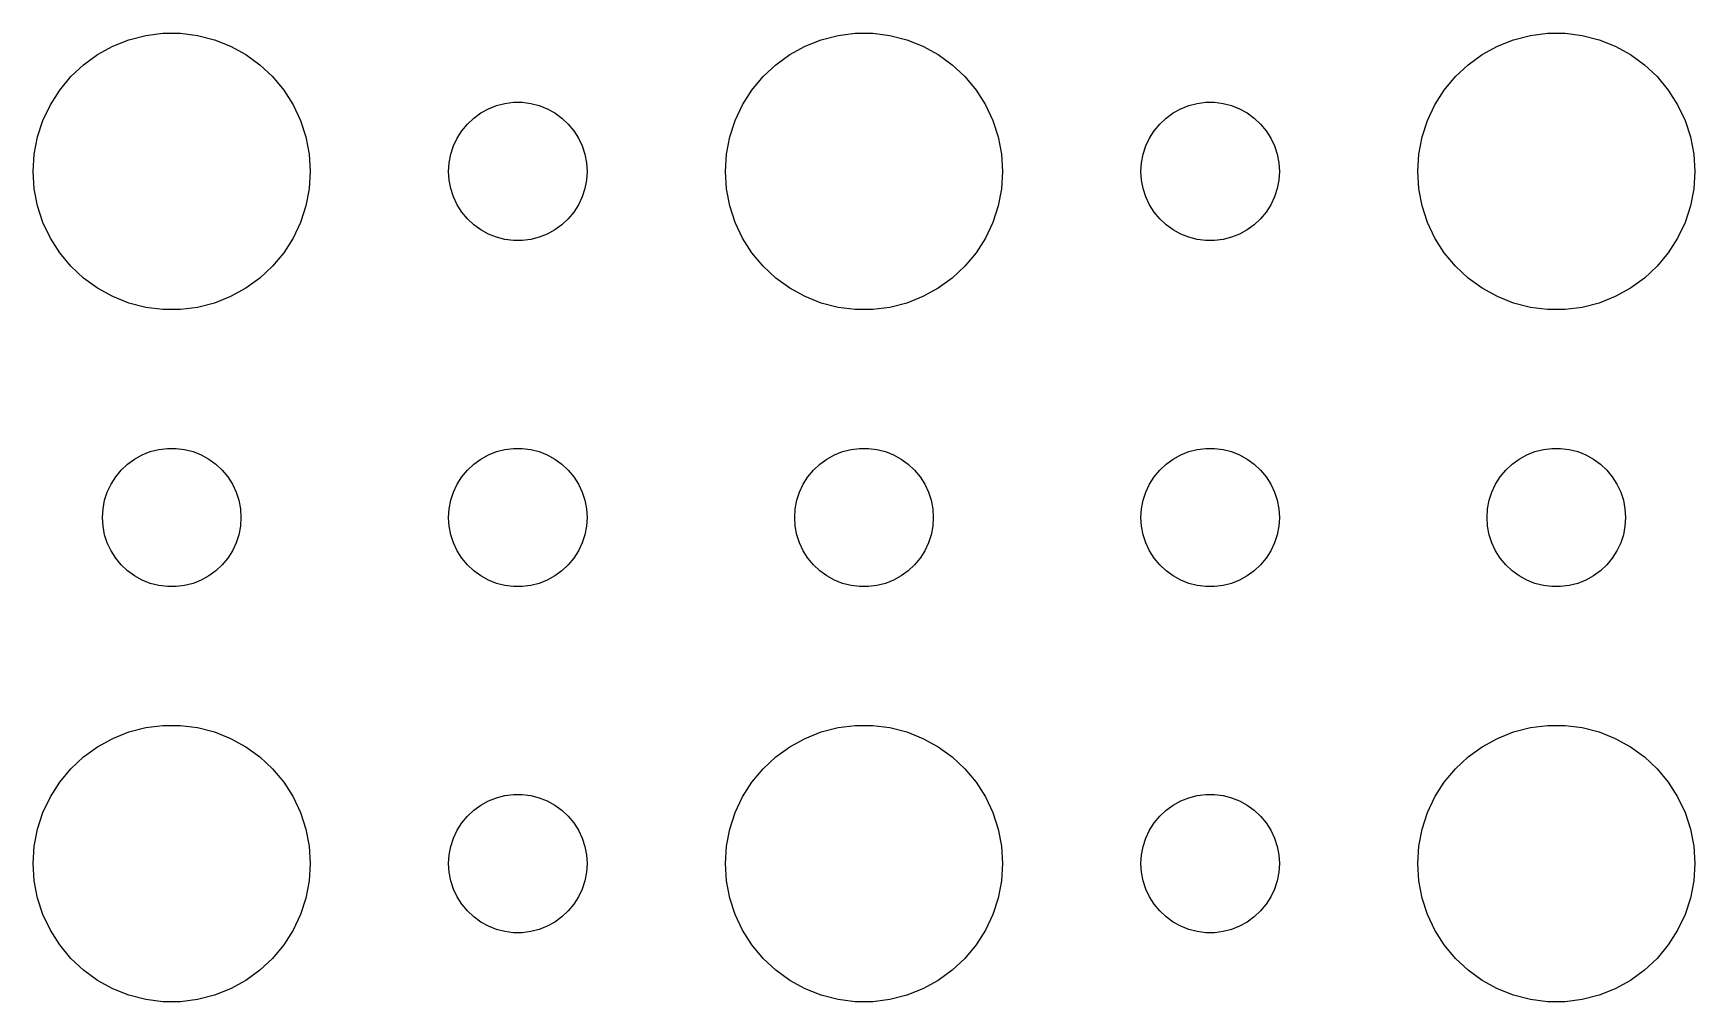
# Model space of a CAD drawing. Header units: metres. Extents: x -112 to 112, y -112 to 112.
# Drawn here: x 12 to 48, y -62.99 to -42.01 of the extents above; entities that cross this region are included whole.
import ezdxf

# ---------------------------------------------------------------- set-up
doc = ezdxf.new("R2010")
doc.units = ezdxf.units.M

msp = doc.modelspace()

# ---------------------------------------------------------------- linework, layer by layer
for p, q in [((14.0729, -42.1468), (14.4379, -42.0531)), ((14.4379, -42.0531), (14.8116, -42.0059)), ((14.8116, -42.0059), (15.1884, -42.0059)), ((15.1884, -42.0059), (15.5621, -42.0531)), ((15.5621, -42.0531), (15.927, -42.1468)), ((29.0729, -42.1468), (29.4379, -42.0531)), ((29.4379, -42.0531), (29.8116, -42.0059)), ((29.8116, -42.0059), (30.1884, -42.0059)), ((30.1884, -42.0059), (30.5621, -42.0531)), ((30.5621, -42.0531), (30.927, -42.1468)), ((44.0729, -42.1468), (44.4379, -42.0531)), ((44.4379, -42.0531), (44.8116, -42.0059)), ((44.8116, -42.0059), (45.1884, -42.0059)), ((45.1884, -42.0059), (45.5621, -42.0531)), ((45.5621, -42.0531), (45.927, -42.1468)), ((13.0877, -42.6885), (13.3925, -42.467)), ((13.3925, -42.467), (13.7227, -42.2855)), ((13.7227, -42.2855), (14.0729, -42.1468)), ((15.927, -42.1468), (16.2773, -42.2855)), ((16.2773, -42.2855), (16.6075, -42.467)), ((16.6075, -42.467), (16.9123, -42.6885)), ((28.0877, -42.6885), (28.3925, -42.467)), ((28.3925, -42.467), (28.7227, -42.2855)), ((28.7227, -42.2855), (29.0729, -42.1468)), ((30.927, -42.1468), (31.2773, -42.2855)), ((31.2773, -42.2855), (31.6075, -42.467)), ((31.6075, -42.467), (31.9123, -42.6885)), ((43.0877, -42.6885), (43.3925, -42.467)), ((43.3925, -42.467), (43.7227, -42.2855)), ((43.7227, -42.2855), (44.0729, -42.1468)), ((45.927, -42.1468), (46.2773, -42.2855)), ((46.2773, -42.2855), (46.6075, -42.467)), ((46.6075, -42.467), (46.9123, -42.6885)), ((12.8131, -42.9464), (13.0877, -42.6885)), ((16.9123, -42.6885), (17.1869, -42.9464)), ((27.8131, -42.9464), (28.0877, -42.6885)), ((31.9123, -42.6885), (32.1869, -42.9464)), ((42.8131, -42.9464), (43.0877, -42.6885)), ((46.9123, -42.6885), (47.1869, -42.9464)), ((12.5729, -43.2366), (12.8131, -42.9464)), ((17.1869, -42.9464), (17.427, -43.2366)), ((27.5729, -43.2366), (27.8131, -42.9464)), ((32.1869, -42.9464), (32.427, -43.2366)), ((42.5729, -43.2366), (42.8131, -42.9464)), ((47.1869, -42.9464), (47.427, -43.2366)), ((12.2107, -43.8956), (12.3711, -43.5547)), ((12.3711, -43.5547), (12.5729, -43.2366)), ((17.427, -43.2366), (17.6289, -43.5547)), ((17.6289, -43.5547), (17.7893, -43.8956)), ((22.0365, -43.5734), (22.2189, -43.5266)), ((22.2189, -43.5266), (22.4058, -43.503)), ((22.4058, -43.503), (22.5942, -43.503)), ((22.5942, -43.503), (22.7811, -43.5266)), ((22.7811, -43.5266), (22.9635, -43.5734)), ((27.2107, -43.8956), (27.3711, -43.5547)), ((27.3711, -43.5547), (27.5729, -43.2366)), ((32.427, -43.2366), (32.6289, -43.5547)), ((32.6289, -43.5547), (32.7893, -43.8956)), ((37.0365, -43.5734), (37.2189, -43.5266)), ((37.2189, -43.5266), (37.4058, -43.503)), ((37.4058, -43.503), (37.5942, -43.503)), ((37.5942, -43.503), (37.7811, -43.5266)), ((37.7811, -43.5266), (37.9635, -43.5734)), ((42.2107, -43.8956), (42.3711, -43.5547)), ((42.3711, -43.5547), (42.5729, -43.2366)), ((47.427, -43.2366), (47.6289, -43.5547)), ((47.6289, -43.5547), (47.7893, -43.8956)), ((12.0942, -44.2539), (12.2107, -43.8956)), ((17.7893, -43.8956), (17.9057, -44.2539)), ((21.4065, -43.9732), (21.5439, -43.8442)), ((21.5439, -43.8442), (21.6963, -43.7335)), ((21.6963, -43.7335), (21.8613, -43.6428)), ((21.8613, -43.6428), (22.0365, -43.5734)), ((22.9635, -43.5734), (23.1387, -43.6428)), ((23.1387, -43.6428), (23.3037, -43.7335)), ((23.3037, -43.7335), (23.4561, -43.8442)), ((23.4561, -43.8442), (23.5934, -43.9732)), ((27.0942, -44.2539), (27.2107, -43.8956)), ((32.7893, -43.8956), (32.9057, -44.2539)), ((36.4065, -43.9732), (36.5439, -43.8442)), ((36.5439, -43.8442), (36.6963, -43.7335)), ((36.6963, -43.7335), (36.8613, -43.6428)), ((36.8613, -43.6428), (37.0365, -43.5734)), ((37.9635, -43.5734), (38.1387, -43.6428)), ((38.1387, -43.6428), (38.3037, -43.7335)), ((38.3037, -43.7335), (38.4561, -43.8442)), ((38.4561, -43.8442), (38.5934, -43.9732)), ((42.0942, -44.2539), (42.2107, -43.8956)), ((47.7893, -43.8956), (47.9057, -44.2539)), ((12.0237, -44.624), (12.0942, -44.2539)), ((17.9057, -44.2539), (17.9763, -44.624)), ((21.1053, -44.4478), (21.1855, -44.2774)), ((21.1855, -44.2774), (21.2865, -44.1183)), ((21.2865, -44.1183), (21.4065, -43.9732)), ((23.5934, -43.9732), (23.7135, -44.1183)), ((23.7135, -44.1183), (23.8145, -44.2774)), ((23.8145, -44.2774), (23.8947, -44.4478)), ((27.0237, -44.624), (27.0942, -44.2539)), ((32.9057, -44.2539), (32.9763, -44.624)), ((36.1053, -44.4478), (36.1855, -44.2774)), ((36.1855, -44.2774), (36.2865, -44.1183)), ((36.2865, -44.1183), (36.4065, -43.9732)), ((38.5934, -43.9732), (38.7135, -44.1183)), ((38.7135, -44.1183), (38.8145, -44.2774)), ((38.8145, -44.2774), (38.8947, -44.4478)), ((42.0237, -44.624), (42.0942, -44.2539)), ((47.9057, -44.2539), (47.9763, -44.624)), ((12, -45), (12.0237, -44.624)), ((17.9763, -44.624), (18, -45)), ((21.0118, -44.812), (21.0471, -44.627)), ((21.0471, -44.627), (21.1053, -44.4478)), ((23.8947, -44.4478), (23.9529, -44.627)), ((23.9529, -44.627), (23.9882, -44.812)), ((27, -45), (27.0237, -44.624)), ((32.9763, -44.624), (33, -45)), ((36.0118, -44.812), (36.0471, -44.627)), ((36.0471, -44.627), (36.1053, -44.4478)), ((38.8947, -44.4478), (38.9529, -44.627)), ((38.9529, -44.627), (38.9882, -44.812)), ((42, -45), (42.0237, -44.624)), ((47.9763, -44.624), (48, -45)), ((12.0237, -45.376), (12, -45)), ((18, -45), (17.9763, -45.376)), ((21, -45), (21.0118, -44.812)), ((21.0118, -45.188), (21, -45)), ((23.9882, -44.812), (24, -45)), ((24, -45), (23.9882, -45.188)), ((27.0237, -45.376), (27, -45)), ((33, -45), (32.9763, -45.376)), ((36, -45), (36.0118, -44.812)), ((36.0118, -45.188), (36, -45)), ((38.9882, -44.812), (39, -45)), ((39, -45), (38.9882, -45.188)), ((42.0237, -45.376), (42, -45)), ((48, -45), (47.9763, -45.376)), ((21.0471, -45.373), (21.0118, -45.188)), ((23.9882, -45.188), (23.9529, -45.373)), ((36.0471, -45.373), (36.0118, -45.188)), ((38.9882, -45.188), (38.9529, -45.373)), ((12.0942, -45.7461), (12.0237, -45.376)), ((17.9763, -45.376), (17.9057, -45.7461)), ((21.1053, -45.5522), (21.0471, -45.373)), ((21.1855, -45.7226), (21.1053, -45.5522)), ((23.8947, -45.5522), (23.8145, -45.7226)), ((23.9529, -45.373), (23.8947, -45.5522)), ((27.0942, -45.7461), (27.0237, -45.376)), ((32.9763, -45.376), (32.9057, -45.7461)), ((36.1053, -45.5522), (36.0471, -45.373)), ((36.1855, -45.7226), (36.1053, -45.5522)), ((38.8947, -45.5522), (38.8145, -45.7226)), ((38.9529, -45.373), (38.8947, -45.5522)), ((42.0942, -45.7461), (42.0237, -45.376)), ((47.9763, -45.376), (47.9057, -45.7461)), ((12.2107, -46.1044), (12.0942, -45.7461)), ((17.9057, -45.7461), (17.7893, -46.1044)), ((21.2865, -45.8817), (21.1855, -45.7226)), ((21.4065, -46.0268), (21.2865, -45.8817)), ((21.5439, -46.1558), (21.4065, -46.0268)), ((23.5934, -46.0268), (23.4561, -46.1558)), ((23.7135, -45.8817), (23.5934, -46.0268)), ((23.8145, -45.7226), (23.7135, -45.8817)), ((27.2107, -46.1044), (27.0942, -45.7461)), ((32.9057, -45.7461), (32.7893, -46.1044)), ((36.2865, -45.8817), (36.1855, -45.7226)), ((36.4065, -46.0268), (36.2865, -45.8817)), ((36.5439, -46.1558), (36.4065, -46.0268)), ((38.5934, -46.0268), (38.4561, -46.1558)), ((38.7135, -45.8817), (38.5934, -46.0268)), ((38.8145, -45.7226), (38.7135, -45.8817)), ((42.2107, -46.1044), (42.0942, -45.7461)), ((47.9057, -45.7461), (47.7893, -46.1044)), ((12.3711, -46.4453), (12.2107, -46.1044)), ((17.7893, -46.1044), (17.6289, -46.4453)), ((21.6963, -46.2665), (21.5439, -46.1558)), ((21.8613, -46.3572), (21.6963, -46.2665)), ((22.0365, -46.4266), (21.8613, -46.3572)), ((22.2189, -46.4734), (22.0365, -46.4266)), ((22.9635, -46.4266), (22.7811, -46.4734)), ((23.1387, -46.3572), (22.9635, -46.4266)), ((23.3037, -46.2665), (23.1387, -46.3572)), ((23.4561, -46.1558), (23.3037, -46.2665)), ((27.3711, -46.4453), (27.2107, -46.1044)), ((32.7893, -46.1044), (32.6289, -46.4453)), ((36.6963, -46.2665), (36.5439, -46.1558)), ((36.8613, -46.3572), (36.6963, -46.2665)), ((37.0365, -46.4266), (36.8613, -46.3572)), ((37.2189, -46.4734), (37.0365, -46.4266)), ((37.9635, -46.4266), (37.7811, -46.4734)), ((38.1387, -46.3572), (37.9635, -46.4266)), ((38.3037, -46.2665), (38.1387, -46.3572)), ((38.4561, -46.1558), (38.3037, -46.2665)), ((42.3711, -46.4453), (42.2107, -46.1044)), ((47.7893, -46.1044), (47.6289, -46.4453)), ((12.5729, -46.7634), (12.3711, -46.4453)), ((12.8131, -47.0536), (12.5729, -46.7634)), ((17.427, -46.7634), (17.1869, -47.0536)), ((17.6289, -46.4453), (17.427, -46.7634)), ((22.4058, -46.497), (22.2189, -46.4734)), ((22.5942, -46.497), (22.4058, -46.497)), ((22.7811, -46.4734), (22.5942, -46.497)), ((27.5729, -46.7634), (27.3711, -46.4453)), ((27.8131, -47.0536), (27.5729, -46.7634)), ((32.427, -46.7634), (32.1869, -47.0536)), ((32.6289, -46.4453), (32.427, -46.7634)), ((37.4058, -46.497), (37.2189, -46.4734)), ((37.5942, -46.497), (37.4058, -46.497)), ((37.7811, -46.4734), (37.5942, -46.497)), ((42.5729, -46.7634), (42.3711, -46.4453)), ((42.8131, -47.0536), (42.5729, -46.7634)), ((47.427, -46.7634), (47.1869, -47.0536)), ((47.6289, -46.4453), (47.427, -46.7634)), ((13.0877, -47.3115), (12.8131, -47.0536)), ((17.1869, -47.0536), (16.9123, -47.3115)), ((28.0877, -47.3115), (27.8131, -47.0536)), ((32.1869, -47.0536), (31.9123, -47.3115)), ((43.0877, -47.3115), (42.8131, -47.0536)), ((47.1869, -47.0536), (46.9123, -47.3115)), ((13.3925, -47.533), (13.0877, -47.3115)), ((16.9123, -47.3115), (16.6075, -47.533)), ((28.3925, -47.533), (28.0877, -47.3115)), ((31.9123, -47.3115), (31.6075, -47.533)), ((43.3925, -47.533), (43.0877, -47.3115)), ((46.9123, -47.3115), (46.6075, -47.533)), ((13.7227, -47.7145), (13.3925, -47.533)), ((14.0729, -47.8532), (13.7227, -47.7145)), ((14.4379, -47.9469), (14.0729, -47.8532)), ((15.927, -47.8532), (15.5621, -47.9469)), ((16.2773, -47.7145), (15.927, -47.8532)), ((16.6075, -47.533), (16.2773, -47.7145)), ((28.7227, -47.7145), (28.3925, -47.533)), ((29.0729, -47.8532), (28.7227, -47.7145)), ((29.4379, -47.9469), (29.0729, -47.8532)), ((30.927, -47.8532), (30.5621, -47.9469)), ((31.2773, -47.7145), (30.927, -47.8532)), ((31.6075, -47.533), (31.2773, -47.7145)), ((43.7227, -47.7145), (43.3925, -47.533)), ((44.0729, -47.8532), (43.7227, -47.7145)), ((44.4379, -47.9469), (44.0729, -47.8532)), ((45.927, -47.8532), (45.5621, -47.9469)), ((46.2773, -47.7145), (45.927, -47.8532)), ((46.6075, -47.533), (46.2773, -47.7145)), ((14.8116, -47.9941), (14.4379, -47.9469)), ((15.1884, -47.9941), (14.8116, -47.9941)), ((15.5621, -47.9469), (15.1884, -47.9941)), ((29.8116, -47.9941), (29.4379, -47.9469)), ((30.1884, -47.9941), (29.8116, -47.9941)), ((30.5621, -47.9469), (30.1884, -47.9941)), ((44.8116, -47.9941), (44.4379, -47.9469)), ((45.1884, -47.9941), (44.8116, -47.9941)), ((45.5621, -47.9469), (45.1884, -47.9941)), ((14.3613, -51.1428), (14.5365, -51.0734)), ((14.5365, -51.0734), (14.7189, -51.0266)), ((14.7189, -51.0266), (14.9058, -51.003)), ((14.9058, -51.003), (15.0942, -51.003)), ((15.0942, -51.003), (15.2811, -51.0266)), ((15.2811, -51.0266), (15.4635, -51.0734)), ((15.4635, -51.0734), (15.6387, -51.1428)), ((21.8613, -51.1428), (22.0365, -51.0734)), ((22.0365, -51.0734), (22.2189, -51.0266)), ((22.2189, -51.0266), (22.4058, -51.003)), ((22.4058, -51.003), (22.5942, -51.003)), ((22.5942, -51.003), (22.7811, -51.0266)), ((22.7811, -51.0266), (22.9635, -51.0734)), ((22.9635, -51.0734), (23.1387, -51.1428)), ((29.3613, -51.1428), (29.5365, -51.0734)), ((29.5365, -51.0734), (29.7189, -51.0266)), ((29.7189, -51.0266), (29.9058, -51.003)), ((29.9058, -51.003), (30.0942, -51.003)), ((30.0942, -51.003), (30.2811, -51.0266)), ((30.2811, -51.0266), (30.4635, -51.0734)), ((30.4635, -51.0734), (30.6387, -51.1428)), ((36.8613, -51.1428), (37.0365, -51.0734)), ((37.0365, -51.0734), (37.2189, -51.0266)), ((37.2189, -51.0266), (37.4058, -51.003)), ((37.4058, -51.003), (37.5942, -51.003)), ((37.5942, -51.003), (37.7811, -51.0266)), ((37.7811, -51.0266), (37.9635, -51.0734)), ((37.9635, -51.0734), (38.1387, -51.1428)), ((44.3613, -51.1428), (44.5365, -51.0734)), ((44.5365, -51.0734), (44.7189, -51.0266)), ((44.7189, -51.0266), (44.9058, -51.003)), ((44.9058, -51.003), (45.0942, -51.003)), ((45.0942, -51.003), (45.2811, -51.0266)), ((45.2811, -51.0266), (45.4635, -51.0734)), ((45.4635, -51.0734), (45.6387, -51.1428)), ((13.7865, -51.6183), (13.9065, -51.4732)), ((13.9065, -51.4732), (14.0439, -51.3442)), ((14.0439, -51.3442), (14.1963, -51.2335)), ((14.1963, -51.2335), (14.3613, -51.1428)), ((15.6387, -51.1428), (15.8037, -51.2335)), ((15.8037, -51.2335), (15.9561, -51.3442)), ((15.9561, -51.3442), (16.0934, -51.4732)), ((16.0934, -51.4732), (16.2135, -51.6183)), ((21.2865, -51.6183), (21.4065, -51.4732)), ((21.4065, -51.4732), (21.5439, -51.3442)), ((21.5439, -51.3442), (21.6963, -51.2335)), ((21.6963, -51.2335), (21.8613, -51.1428)), ((23.1387, -51.1428), (23.3037, -51.2335)), ((23.3037, -51.2335), (23.4561, -51.3442)), ((23.4561, -51.3442), (23.5934, -51.4732)), ((23.5934, -51.4732), (23.7135, -51.6183)), ((28.7865, -51.6183), (28.9065, -51.4732)), ((28.9065, -51.4732), (29.0439, -51.3442)), ((29.0439, -51.3442), (29.1963, -51.2335)), ((29.1963, -51.2335), (29.3613, -51.1428)), ((30.6387, -51.1428), (30.8037, -51.2335)), ((30.8037, -51.2335), (30.9561, -51.3442)), ((30.9561, -51.3442), (31.0934, -51.4732)), ((31.0934, -51.4732), (31.2135, -51.6183)), ((36.2865, -51.6183), (36.4065, -51.4732)), ((36.4065, -51.4732), (36.5439, -51.3442)), ((36.5439, -51.3442), (36.6963, -51.2335)), ((36.6963, -51.2335), (36.8613, -51.1428)), ((38.1387, -51.1428), (38.3037, -51.2335)), ((38.3037, -51.2335), (38.4561, -51.3442)), ((38.4561, -51.3442), (38.5934, -51.4732)), ((38.5934, -51.4732), (38.7135, -51.6183)), ((43.7865, -51.6183), (43.9065, -51.4732)), ((43.9065, -51.4732), (44.0439, -51.3442)), ((44.0439, -51.3442), (44.1963, -51.2335)), ((44.1963, -51.2335), (44.3613, -51.1428)), ((45.6387, -51.1428), (45.8037, -51.2335)), ((45.8037, -51.2335), (45.9561, -51.3442)), ((45.9561, -51.3442), (46.0934, -51.4732)), ((46.0934, -51.4732), (46.2135, -51.6183)), ((13.6053, -51.9478), (13.6855, -51.7774)), ((13.6855, -51.7774), (13.7865, -51.6183)), ((16.2135, -51.6183), (16.3145, -51.7774)), ((16.3145, -51.7774), (16.3947, -51.9478)), ((21.1053, -51.9478), (21.1855, -51.7774)), ((21.1855, -51.7774), (21.2865, -51.6183)), ((23.7135, -51.6183), (23.8145, -51.7774)), ((23.8145, -51.7774), (23.8947, -51.9478)), ((28.6053, -51.9478), (28.6855, -51.7774)), ((28.6855, -51.7774), (28.7865, -51.6183)), ((31.2135, -51.6183), (31.3145, -51.7774)), ((31.3145, -51.7774), (31.3947, -51.9478)), ((36.1053, -51.9478), (36.1855, -51.7774)), ((36.1855, -51.7774), (36.2865, -51.6183)), ((38.7135, -51.6183), (38.8145, -51.7774)), ((38.8145, -51.7774), (38.8947, -51.9478)), ((43.6053, -51.9478), (43.6855, -51.7774)), ((43.6855, -51.7774), (43.7865, -51.6183)), ((46.2135, -51.6183), (46.3145, -51.7774)), ((46.3145, -51.7774), (46.3947, -51.9478)), ((13.5118, -52.312), (13.5471, -52.127)), ((13.5471, -52.127), (13.6053, -51.9478)), ((16.3947, -51.9478), (16.4529, -52.127)), ((16.4529, -52.127), (16.4882, -52.312)), ((21.0118, -52.312), (21.0471, -52.127)), ((21.0471, -52.127), (21.1053, -51.9478)), ((23.8947, -51.9478), (23.9529, -52.127)), ((23.9529, -52.127), (23.9882, -52.312)), ((28.5118, -52.312), (28.5471, -52.127)), ((28.5471, -52.127), (28.6053, -51.9478)), ((31.3947, -51.9478), (31.4529, -52.127)), ((31.4529, -52.127), (31.4882, -52.312)), ((36.0118, -52.312), (36.0471, -52.127)), ((36.0471, -52.127), (36.1053, -51.9478)), ((38.8947, -51.9478), (38.9529, -52.127)), ((38.9529, -52.127), (38.9882, -52.312)), ((43.5118, -52.312), (43.5471, -52.127)), ((43.5471, -52.127), (43.6053, -51.9478)), ((46.3947, -51.9478), (46.4529, -52.127)), ((46.4529, -52.127), (46.4882, -52.312)), ((13.5, -52.5), (13.5118, -52.312)), ((13.5118, -52.688), (13.5, -52.5)), ((16.4882, -52.312), (16.5, -52.5)), ((16.5, -52.5), (16.4882, -52.688)), ((21, -52.5), (21.0118, -52.312)), ((21.0118, -52.688), (21, -52.5)), ((23.9882, -52.312), (24, -52.5)), ((24, -52.5), (23.9882, -52.688)), ((28.5, -52.5), (28.5118, -52.312)), ((28.5118, -52.688), (28.5, -52.5)), ((31.4882, -52.312), (31.5, -52.5)), ((31.5, -52.5), (31.4882, -52.688)), ((36, -52.5), (36.0118, -52.312)), ((36.0118, -52.688), (36, -52.5)), ((38.9882, -52.312), (39, -52.5)), ((39, -52.5), (38.9882, -52.688)), ((43.5, -52.5), (43.5118, -52.312)), ((43.5118, -52.688), (43.5, -52.5)), ((46.4882, -52.312), (46.5, -52.5)), ((46.5, -52.5), (46.4882, -52.688)), ((13.5471, -52.873), (13.5118, -52.688)), ((13.6053, -53.0522), (13.5471, -52.873)), ((16.4529, -52.873), (16.3947, -53.0522)), ((16.4882, -52.688), (16.4529, -52.873)), ((21.0471, -52.873), (21.0118, -52.688)), ((21.1053, -53.0522), (21.0471, -52.873)), ((23.9529, -52.873), (23.8947, -53.0522)), ((23.9882, -52.688), (23.9529, -52.873)), ((28.5471, -52.873), (28.5118, -52.688)), ((28.6053, -53.0522), (28.5471, -52.873)), ((31.4529, -52.873), (31.3947, -53.0522)), ((31.4882, -52.688), (31.4529, -52.873)), ((36.0471, -52.873), (36.0118, -52.688)), ((36.1053, -53.0522), (36.0471, -52.873)), ((38.9529, -52.873), (38.8947, -53.0522)), ((38.9882, -52.688), (38.9529, -52.873)), ((43.5471, -52.873), (43.5118, -52.688)), ((43.6053, -53.0522), (43.5471, -52.873)), ((46.4529, -52.873), (46.3947, -53.0522)), ((46.4882, -52.688), (46.4529, -52.873)), ((13.6855, -53.2226), (13.6053, -53.0522)), ((13.7865, -53.3817), (13.6855, -53.2226)), ((16.3145, -53.2226), (16.2135, -53.3817)), ((16.3947, -53.0522), (16.3145, -53.2226)), ((21.1855, -53.2226), (21.1053, -53.0522)), ((21.2865, -53.3817), (21.1855, -53.2226)), ((23.8145, -53.2226), (23.7135, -53.3817)), ((23.8947, -53.0522), (23.8145, -53.2226)), ((28.6855, -53.2226), (28.6053, -53.0522)), ((28.7865, -53.3817), (28.6855, -53.2226)), ((31.3145, -53.2226), (31.2135, -53.3817)), ((31.3947, -53.0522), (31.3145, -53.2226)), ((36.1855, -53.2226), (36.1053, -53.0522)), ((36.2865, -53.3817), (36.1855, -53.2226)), ((38.8145, -53.2226), (38.7135, -53.3817)), ((38.8947, -53.0522), (38.8145, -53.2226)), ((43.6855, -53.2226), (43.6053, -53.0522)), ((43.7865, -53.3817), (43.6855, -53.2226)), ((46.3145, -53.2226), (46.2135, -53.3817)), ((46.3947, -53.0522), (46.3145, -53.2226)), ((13.9065, -53.5268), (13.7865, -53.3817)), ((14.0439, -53.6558), (13.9065, -53.5268)), ((16.0934, -53.5268), (15.9561, -53.6558)), ((16.2135, -53.3817), (16.0934, -53.5268)), ((21.4065, -53.5268), (21.2865, -53.3817)), ((21.5439, -53.6558), (21.4065, -53.5268)), ((23.5934, -53.5268), (23.4561, -53.6558)), ((23.7135, -53.3817), (23.5934, -53.5268)), ((28.9065, -53.5268), (28.7865, -53.3817)), ((29.0439, -53.6558), (28.9065, -53.5268)), ((31.0934, -53.5268), (30.9561, -53.6558)), ((31.2135, -53.3817), (31.0934, -53.5268)), ((36.4065, -53.5268), (36.2865, -53.3817)), ((36.5439, -53.6558), (36.4065, -53.5268)), ((38.5934, -53.5268), (38.4561, -53.6558)), ((38.7135, -53.3817), (38.5934, -53.5268)), ((43.9065, -53.5268), (43.7865, -53.3817)), ((44.0439, -53.6558), (43.9065, -53.5268)), ((46.0934, -53.5268), (45.9561, -53.6558)), ((46.2135, -53.3817), (46.0934, -53.5268)), ((14.1963, -53.7665), (14.0439, -53.6558)), ((14.3613, -53.8572), (14.1963, -53.7665)), ((14.5365, -53.9266), (14.3613, -53.8572)), ((14.7189, -53.9734), (14.5365, -53.9266)), ((14.9058, -53.997), (14.7189, -53.9734)), ((15.0942, -53.997), (14.9058, -53.997)), ((15.2811, -53.9734), (15.0942, -53.997)), ((15.4635, -53.9266), (15.2811, -53.9734)), ((15.6387, -53.8572), (15.4635, -53.9266)), ((15.8037, -53.7665), (15.6387, -53.8572)), ((15.9561, -53.6558), (15.8037, -53.7665)), ((21.6963, -53.7665), (21.5439, -53.6558)), ((21.8613, -53.8572), (21.6963, -53.7665)), ((22.0365, -53.9266), (21.8613, -53.8572)), ((22.2189, -53.9734), (22.0365, -53.9266)), ((22.4058, -53.997), (22.2189, -53.9734)), ((22.5942, -53.997), (22.4058, -53.997)), ((22.7811, -53.9734), (22.5942, -53.997)), ((22.9635, -53.9266), (22.7811, -53.9734)), ((23.1387, -53.8572), (22.9635, -53.9266)), ((23.3037, -53.7665), (23.1387, -53.8572)), ((23.4561, -53.6558), (23.3037, -53.7665)), ((29.1963, -53.7665), (29.0439, -53.6558)), ((29.3613, -53.8572), (29.1963, -53.7665)), ((29.5365, -53.9266), (29.3613, -53.8572)), ((29.7189, -53.9734), (29.5365, -53.9266)), ((29.9058, -53.997), (29.7189, -53.9734)), ((30.0942, -53.997), (29.9058, -53.997)), ((30.2811, -53.9734), (30.0942, -53.997)), ((30.4635, -53.9266), (30.2811, -53.9734)), ((30.6387, -53.8572), (30.4635, -53.9266)), ((30.8037, -53.7665), (30.6387, -53.8572)), ((30.9561, -53.6558), (30.8037, -53.7665)), ((36.6963, -53.7665), (36.5439, -53.6558)), ((36.8613, -53.8572), (36.6963, -53.7665)), ((37.0365, -53.9266), (36.8613, -53.8572)), ((37.2189, -53.9734), (37.0365, -53.9266)), ((37.4058, -53.997), (37.2189, -53.9734)), ((37.5942, -53.997), (37.4058, -53.997)), ((37.7811, -53.9734), (37.5942, -53.997)), ((37.9635, -53.9266), (37.7811, -53.9734)), ((38.1387, -53.8572), (37.9635, -53.9266)), ((38.3037, -53.7665), (38.1387, -53.8572)), ((38.4561, -53.6558), (38.3037, -53.7665)), ((44.1963, -53.7665), (44.0439, -53.6558)), ((44.3613, -53.8572), (44.1963, -53.7665)), ((44.5365, -53.9266), (44.3613, -53.8572)), ((44.7189, -53.9734), (44.5365, -53.9266)), ((44.9058, -53.997), (44.7189, -53.9734)), ((45.0942, -53.997), (44.9058, -53.997)), ((45.2811, -53.9734), (45.0942, -53.997)), ((45.4635, -53.9266), (45.2811, -53.9734)), ((45.6387, -53.8572), (45.4635, -53.9266)), ((45.8037, -53.7665), (45.6387, -53.8572)), ((45.9561, -53.6558), (45.8037, -53.7665)), ((13.7227, -57.2855), (14.0729, -57.1468)), ((14.0729, -57.1468), (14.4379, -57.0531)), ((14.4379, -57.0531), (14.8116, -57.0059)), ((14.8116, -57.0059), (15.1884, -57.0059)), ((15.1884, -57.0059), (15.5621, -57.0531)), ((15.5621, -57.0531), (15.927, -57.1468)), ((15.927, -57.1468), (16.2773, -57.2855)), ((28.7227, -57.2855), (29.0729, -57.1468)), ((29.0729, -57.1468), (29.4379, -57.0531)), ((29.4379, -57.0531), (29.8116, -57.0059)), ((29.8116, -57.0059), (30.1884, -57.0059)), ((30.1884, -57.0059), (30.5621, -57.0531)), ((30.5621, -57.0531), (30.927, -57.1468)), ((30.927, -57.1468), (31.2773, -57.2855)), ((43.7227, -57.2855), (44.0729, -57.1468)), ((44.0729, -57.1468), (44.4379, -57.0531)), ((44.4379, -57.0531), (44.8116, -57.0059)), ((44.8116, -57.0059), (45.1884, -57.0059)), ((45.1884, -57.0059), (45.5621, -57.0531)), ((45.5621, -57.0531), (45.927, -57.1468)), ((45.927, -57.1468), (46.2773, -57.2855)), ((13.0877, -57.6885), (13.3925, -57.467)), ((13.3925, -57.467), (13.7227, -57.2855)), ((16.2773, -57.2855), (16.6075, -57.467)), ((16.6075, -57.467), (16.9123, -57.6885)), ((28.0877, -57.6885), (28.3925, -57.467)), ((28.3925, -57.467), (28.7227, -57.2855)), ((31.2773, -57.2855), (31.6075, -57.467)), ((31.6075, -57.467), (31.9123, -57.6885)), ((43.0877, -57.6885), (43.3925, -57.467)), ((43.3925, -57.467), (43.7227, -57.2855)), ((46.2773, -57.2855), (46.6075, -57.467)), ((46.6075, -57.467), (46.9123, -57.6885)), ((12.5729, -58.2366), (12.8131, -57.9464)), ((12.8131, -57.9464), (13.0877, -57.6885)), ((16.9123, -57.6885), (17.1869, -57.9464)), ((17.1869, -57.9464), (17.427, -58.2366)), ((27.5729, -58.2366), (27.8131, -57.9464)), ((27.8131, -57.9464), (28.0877, -57.6885)), ((31.9123, -57.6885), (32.1869, -57.9464)), ((32.1869, -57.9464), (32.427, -58.2366)), ((42.5729, -58.2366), (42.8131, -57.9464)), ((42.8131, -57.9464), (43.0877, -57.6885)), ((46.9123, -57.6885), (47.1869, -57.9464)), ((47.1869, -57.9464), (47.427, -58.2366)), ((12.3711, -58.5547), (12.5729, -58.2366)), ((17.427, -58.2366), (17.6289, -58.5547)), ((27.3711, -58.5547), (27.5729, -58.2366)), ((32.427, -58.2366), (32.6289, -58.5547)), ((42.3711, -58.5547), (42.5729, -58.2366)), ((47.427, -58.2366), (47.6289, -58.5547)), ((12.2107, -58.8956), (12.3711, -58.5547)), ((17.6289, -58.5547), (17.7893, -58.8956)), ((21.6963, -58.7335), (21.8613, -58.6428)), ((21.8613, -58.6428), (22.0365, -58.5734)), ((22.0365, -58.5734), (22.2189, -58.5266)), ((22.2189, -58.5266), (22.4058, -58.503)), ((22.4058, -58.503), (22.5942, -58.503)), ((22.5942, -58.503), (22.7811, -58.5266)), ((22.7811, -58.5266), (22.9635, -58.5734)), ((22.9635, -58.5734), (23.1387, -58.6428)), ((23.1387, -58.6428), (23.3037, -58.7335)), ((27.2107, -58.8956), (27.3711, -58.5547)), ((32.6289, -58.5547), (32.7893, -58.8956)), ((36.6963, -58.7335), (36.8613, -58.6428)), ((36.8613, -58.6428), (37.0365, -58.5734)), ((37.0365, -58.5734), (37.2189, -58.5266)), ((37.2189, -58.5266), (37.4058, -58.503)), ((37.4058, -58.503), (37.5942, -58.503)), ((37.5942, -58.503), (37.7811, -58.5266)), ((37.7811, -58.5266), (37.9635, -58.5734)), ((37.9635, -58.5734), (38.1387, -58.6428)), ((38.1387, -58.6428), (38.3037, -58.7335)), ((42.2107, -58.8956), (42.3711, -58.5547)), ((47.6289, -58.5547), (47.7893, -58.8956)), ((12.0942, -59.2539), (12.2107, -58.8956)), ((17.7893, -58.8956), (17.9057, -59.2539)), ((21.2865, -59.1183), (21.4065, -58.9732)), ((21.4065, -58.9732), (21.5439, -58.8442)), ((21.5439, -58.8442), (21.6963, -58.7335)), ((23.3037, -58.7335), (23.4561, -58.8442)), ((23.4561, -58.8442), (23.5934, -58.9732)), ((23.5934, -58.9732), (23.7135, -59.1183)), ((27.0942, -59.2539), (27.2107, -58.8956)), ((32.7893, -58.8956), (32.9057, -59.2539)), ((36.2865, -59.1183), (36.4065, -58.9732)), ((36.4065, -58.9732), (36.5439, -58.8442)), ((36.5439, -58.8442), (36.6963, -58.7335)), ((38.3037, -58.7335), (38.4561, -58.8442)), ((38.4561, -58.8442), (38.5934, -58.9732)), ((38.5934, -58.9732), (38.7135, -59.1183)), ((42.0942, -59.2539), (42.2107, -58.8956)), ((47.7893, -58.8956), (47.9057, -59.2539)), ((12.0237, -59.624), (12.0942, -59.2539)), ((17.9057, -59.2539), (17.9763, -59.624)), ((21.1053, -59.4478), (21.1855, -59.2774)), ((21.1855, -59.2774), (21.2865, -59.1183)), ((23.7135, -59.1183), (23.8145, -59.2774)), ((23.8145, -59.2774), (23.8947, -59.4478)), ((27.0237, -59.624), (27.0942, -59.2539)), ((32.9057, -59.2539), (32.9763, -59.624)), ((36.1053, -59.4478), (36.1855, -59.2774)), ((36.1855, -59.2774), (36.2865, -59.1183)), ((38.7135, -59.1183), (38.8145, -59.2774)), ((38.8145, -59.2774), (38.8947, -59.4478)), ((42.0237, -59.624), (42.0942, -59.2539)), ((47.9057, -59.2539), (47.9763, -59.624)), ((12, -60), (12.0237, -59.624)), ((17.9763, -59.624), (18, -60)), ((21.0118, -59.812), (21.0471, -59.627)), ((21.0471, -59.627), (21.1053, -59.4478)), ((23.8947, -59.4478), (23.9529, -59.627)), ((23.9529, -59.627), (23.9882, -59.812)), ((27, -60), (27.0237, -59.624)), ((32.9763, -59.624), (33, -60)), ((36.0118, -59.812), (36.0471, -59.627)), ((36.0471, -59.627), (36.1053, -59.4478)), ((38.8947, -59.4478), (38.9529, -59.627)), ((38.9529, -59.627), (38.9882, -59.812)), ((42, -60), (42.0237, -59.624)), ((47.9763, -59.624), (48, -60)), ((12.0237, -60.376), (12, -60)), ((18, -60), (17.9763, -60.376)), ((21, -60), (21.0118, -59.812)), ((21.0118, -60.188), (21, -60)), ((23.9882, -59.812), (24, -60)), ((24, -60), (23.9882, -60.188)), ((27.0237, -60.376), (27, -60)), ((33, -60), (32.9763, -60.376)), ((36, -60), (36.0118, -59.812)), ((36.0118, -60.188), (36, -60)), ((38.9882, -59.812), (39, -60)), ((39, -60), (38.9882, -60.188)), ((42.0237, -60.376), (42, -60)), ((48, -60), (47.9763, -60.376)), ((12.0942, -60.7461), (12.0237, -60.376)), ((17.9763, -60.376), (17.9057, -60.7461)), ((21.0471, -60.373), (21.0118, -60.188)), ((21.1053, -60.5522), (21.0471, -60.373)), ((23.9529, -60.373), (23.8947, -60.5522)), ((23.9882, -60.188), (23.9529, -60.373)), ((27.0942, -60.7461), (27.0237, -60.376)), ((32.9763, -60.376), (32.9057, -60.7461)), ((36.0471, -60.373), (36.0118, -60.188)), ((36.1053, -60.5522), (36.0471, -60.373)), ((38.9529, -60.373), (38.8947, -60.5522)), ((38.9882, -60.188), (38.9529, -60.373)), ((42.0942, -60.7461), (42.0237, -60.376)), ((47.9763, -60.376), (47.9057, -60.7461)), ((12.2107, -61.1044), (12.0942, -60.7461)), ((17.9057, -60.7461), (17.7893, -61.1044)), ((21.1855, -60.7226), (21.1053, -60.5522)), ((21.2865, -60.8817), (21.1855, -60.7226)), ((23.8145, -60.7226), (23.7135, -60.8817)), ((23.8947, -60.5522), (23.8145, -60.7226)), ((27.2107, -61.1044), (27.0942, -60.7461)), ((32.9057, -60.7461), (32.7893, -61.1044)), ((36.1855, -60.7226), (36.1053, -60.5522)), ((36.2865, -60.8817), (36.1855, -60.7226)), ((38.8145, -60.7226), (38.7135, -60.8817)), ((38.8947, -60.5522), (38.8145, -60.7226)), ((42.2107, -61.1044), (42.0942, -60.7461)), ((47.9057, -60.7461), (47.7893, -61.1044)), ((12.3711, -61.4453), (12.2107, -61.1044)), ((17.7893, -61.1044), (17.6289, -61.4453)), ((21.4065, -61.0268), (21.2865, -60.8817)), ((21.5439, -61.1558), (21.4065, -61.0268)), ((21.6963, -61.2665), (21.5439, -61.1558)), ((23.4561, -61.1558), (23.3037, -61.2665)), ((23.5934, -61.0268), (23.4561, -61.1558)), ((23.7135, -60.8817), (23.5934, -61.0268)), ((27.3711, -61.4453), (27.2107, -61.1044)), ((32.7893, -61.1044), (32.6289, -61.4453)), ((36.4065, -61.0268), (36.2865, -60.8817)), ((36.5439, -61.1558), (36.4065, -61.0268)), ((36.6963, -61.2665), (36.5439, -61.1558)), ((38.4561, -61.1558), (38.3037, -61.2665)), ((38.5934, -61.0268), (38.4561, -61.1558)), ((38.7135, -60.8817), (38.5934, -61.0268)), ((42.3711, -61.4453), (42.2107, -61.1044)), ((47.7893, -61.1044), (47.6289, -61.4453)), ((12.5729, -61.7634), (12.3711, -61.4453)), ((17.6289, -61.4453), (17.427, -61.7634)), ((21.8613, -61.3572), (21.6963, -61.2665)), ((22.0365, -61.4266), (21.8613, -61.3572)), ((22.2189, -61.4734), (22.0365, -61.4266)), ((22.4058, -61.497), (22.2189, -61.4734)), ((22.5942, -61.497), (22.4058, -61.497)), ((22.7811, -61.4734), (22.5942, -61.497)), ((22.9635, -61.4266), (22.7811, -61.4734)), ((23.1387, -61.3572), (22.9635, -61.4266)), ((23.3037, -61.2665), (23.1387, -61.3572)), ((27.5729, -61.7634), (27.3711, -61.4453)), ((32.6289, -61.4453), (32.427, -61.7634)), ((36.8613, -61.3572), (36.6963, -61.2665)), ((37.0365, -61.4266), (36.8613, -61.3572)), ((37.2189, -61.4734), (37.0365, -61.4266)), ((37.4058, -61.497), (37.2189, -61.4734)), ((37.5942, -61.497), (37.4058, -61.497)), ((37.7811, -61.4734), (37.5942, -61.497)), ((37.9635, -61.4266), (37.7811, -61.4734)), ((38.1387, -61.3572), (37.9635, -61.4266)), ((38.3037, -61.2665), (38.1387, -61.3572)), ((42.5729, -61.7634), (42.3711, -61.4453)), ((47.6289, -61.4453), (47.427, -61.7634)), ((12.8131, -62.0536), (12.5729, -61.7634)), ((17.427, -61.7634), (17.1869, -62.0536)), ((27.8131, -62.0536), (27.5729, -61.7634)), ((32.427, -61.7634), (32.1869, -62.0536)), ((42.8131, -62.0536), (42.5729, -61.7634)), ((47.427, -61.7634), (47.1869, -62.0536)), ((13.0877, -62.3115), (12.8131, -62.0536)), ((17.1869, -62.0536), (16.9123, -62.3115)), ((28.0877, -62.3115), (27.8131, -62.0536)), ((32.1869, -62.0536), (31.9123, -62.3115)), ((43.0877, -62.3115), (42.8131, -62.0536)), ((47.1869, -62.0536), (46.9123, -62.3115)), ((13.3925, -62.533), (13.0877, -62.3115)), ((13.7227, -62.7145), (13.3925, -62.533)), ((16.6075, -62.533), (16.2773, -62.7145)), ((16.9123, -62.3115), (16.6075, -62.533)), ((28.3925, -62.533), (28.0877, -62.3115)), ((28.7227, -62.7145), (28.3925, -62.533)), ((31.6075, -62.533), (31.2773, -62.7145)), ((31.9123, -62.3115), (31.6075, -62.533)), ((43.3925, -62.533), (43.0877, -62.3115)), ((43.7227, -62.7145), (43.3925, -62.533)), ((46.6075, -62.533), (46.2773, -62.7145)), ((46.9123, -62.3115), (46.6075, -62.533)), ((14.0729, -62.8532), (13.7227, -62.7145)), ((14.4379, -62.9469), (14.0729, -62.8532)), ((14.8116, -62.9941), (14.4379, -62.9469)), ((15.1884, -62.9941), (14.8116, -62.9941)), ((15.5621, -62.9469), (15.1884, -62.9941)), ((15.927, -62.8532), (15.5621, -62.9469)), ((16.2773, -62.7145), (15.927, -62.8532)), ((29.0729, -62.8532), (28.7227, -62.7145)), ((29.4379, -62.9469), (29.0729, -62.8532)), ((29.8116, -62.9941), (29.4379, -62.9469)), ((30.1884, -62.9941), (29.8116, -62.9941)), ((30.5621, -62.9469), (30.1884, -62.9941)), ((30.927, -62.8532), (30.5621, -62.9469)), ((31.2773, -62.7145), (30.927, -62.8532)), ((44.0729, -62.8532), (43.7227, -62.7145)), ((44.4379, -62.9469), (44.0729, -62.8532)), ((44.8116, -62.9941), (44.4379, -62.9469)), ((45.1884, -62.9941), (44.8116, -62.9941)), ((45.5621, -62.9469), (45.1884, -62.9941)), ((45.927, -62.8532), (45.5621, -62.9469)), ((46.2773, -62.7145), (45.927, -62.8532))]:
    msp.add_line(p, q)

doc.saveas('drawing.dxf')
